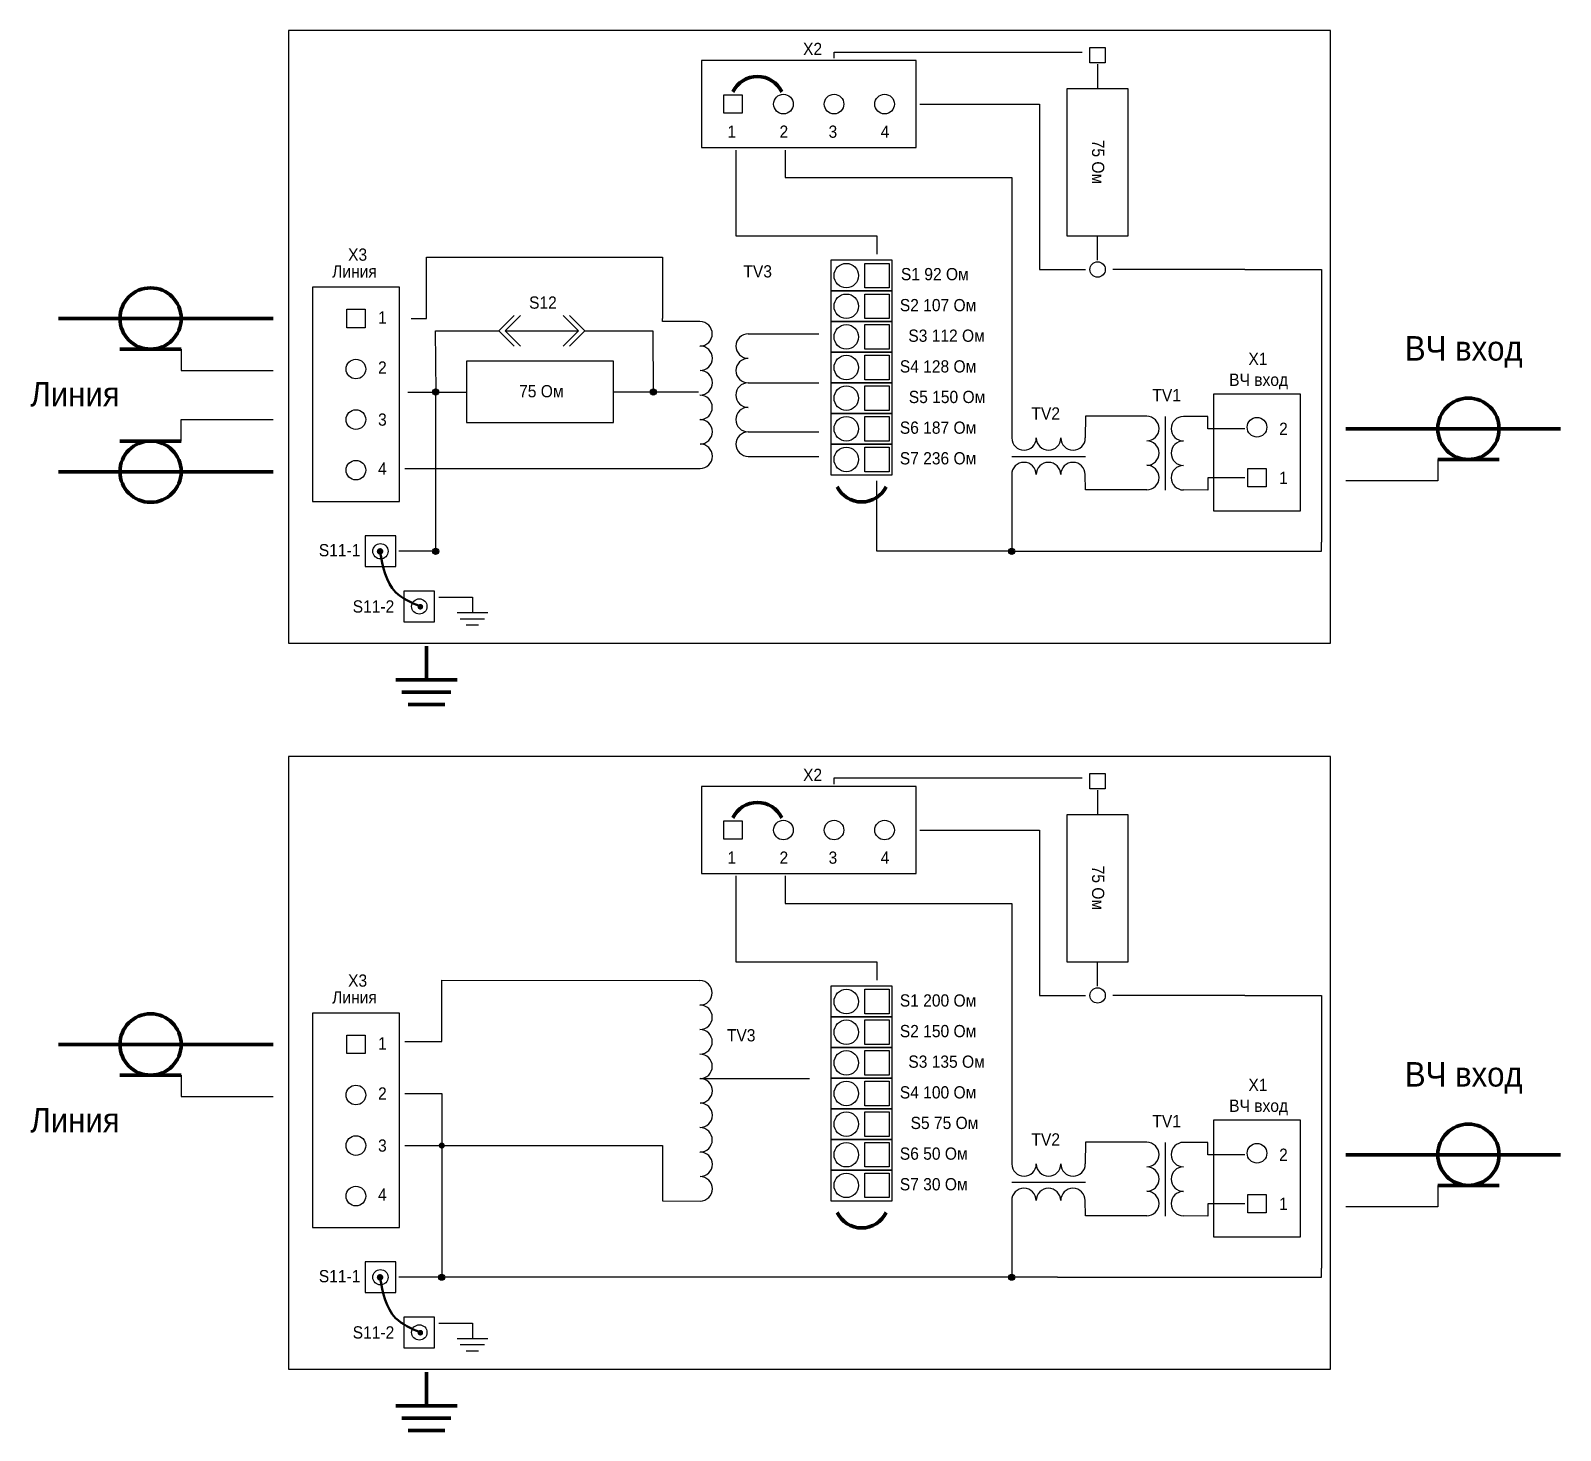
# Model space of a CAD drawing. Extents: x 25 to 880, y -342 to 670.
# Drawn here: x 350.4 to 600, y 442 to 670.5 of the extents above; entities that cross this region are included whole.
import ezdxf
from ezdxf.enums import TextEntityAlignment as Align

# ---------------------------------------------------------------- set-up
doc = ezdxf.new("R2010")
doc.units = 0
doc.header["$MEASUREMENT"] = 0
for name, color, linetype in [('BOARD', 7, 'Continuous'), ('PACKAGE_BOT', 7, 'Continuous'), ('PIN_BOT', 7, 'Continuous'), ('REFDES_BOT', 7, 'Continuous')]:
    doc.layers.add(name, color=color, linetype=linetype)

msp = doc.modelspace()

# ---------------------------------------------------------------- hatches: boundary and pattern name
at = {"layer": 'BOARD', "linetype": 'Continuous'}
h = msp.add_hatch(color=256, dxfattribs=at)
edge = h.paths.add_edge_path(flags=0)
edge.add_arc((416.5, 611.5), 0.5, 0, 360)
h = msp.add_hatch(color=256, dxfattribs=at)
edge = h.paths.add_edge_path(flags=0)
edge.add_arc((452, 611.5), 0.5, 0, 360)
h = msp.add_hatch(color=256, dxfattribs=at)
edge = h.paths.add_edge_path(flags=0)
edge.add_arc((407.4363, 585.4909), 0.537, 0, 360)
h = msp.add_hatch(color=256, dxfattribs=at)
edge = h.paths.add_edge_path(flags=0)
edge.add_arc((416.5, 585.5), 0.5, 0, 360)
h = msp.add_hatch(color=256, dxfattribs=at)
edge = h.paths.add_edge_path(flags=0)
edge.add_arc((510.5, 585.5), 0.5, 0, 360)
h = msp.add_hatch(color=256, dxfattribs=at)
edge = h.paths.add_edge_path(flags=0)
edge.add_arc((414.0103, 576.4463), 0.463, 0, 360)
h = msp.add_hatch(color=256, dxfattribs=at)
edge = h.paths.add_edge_path(flags=0)
edge.add_arc((417.5, 488.4924), 0.5, 0, 360)
h = msp.add_hatch(color=256, dxfattribs=at)
edge = h.paths.add_edge_path(flags=0)
edge.add_arc((407.4363, 466.9909), 0.537, 0, 360)
h = msp.add_hatch(color=256, dxfattribs=at)
edge = h.paths.add_edge_path(flags=0)
edge.add_arc((417.5, 467), 0.5, 0, 360)
h = msp.add_hatch(color=256, dxfattribs=at)
edge = h.paths.add_edge_path(flags=0)
edge.add_arc((510.5, 467), 0.5, 0, 360)
h = msp.add_hatch(color=256, dxfattribs=at)
edge = h.paths.add_edge_path(flags=0)
edge.add_arc((414.0103, 457.9463), 0.463, 0, 360)

# ---------------------------------------------------------------- linework, layer by layer
for p, q in [((481.5, 666), (481.5, 667)), ((481.5, 667), (522, 667)), ((524.5, 665), (524.5, 661)), ((495.5, 658.5), (515, 658.5)), ((515, 658.5), (515, 631.5)), ((465.5, 651), (465.5, 637)), ((473.5, 651), (473.5, 646.5)), ((473.5, 646.5), (510.5, 646.5)), ((510.5, 646.5), (510.4964, 604.0022)), ((465.5, 637), (488.5, 637)), ((488.5, 637), (488.5, 634)), ((524.5, 633), (524.5, 637)), ((415, 623.5), (415, 633.5)), ((415, 633.5), (453.5, 633.5)), ((453.5, 633.5), (453.5, 623.5)), ((515, 631.5), (522.5, 631.5)), ((548.5, 631.5), (527, 631.5)), ((543.5, 631.5), (543.5, 631.5)), ((543.5, 631.5), (543.5, 631.5)), ((548.5, 631.5), (561, 631.5)), ((561, 631.5), (561, 587)), ((429.3291, 624), (426.8291, 621.5)), ((430.3291, 624), (427.8291, 621.5)), ((437.3291, 624), (439.8291, 621.5)), ((438.3291, 624), (440.8291, 621.5)), ((412.5, 623.5), (415, 623.5)), ((416.5799, 611.4582), (416.5, 621.5)), ((416.5, 621.5), (426.8291, 621.5)), ((426.8291, 621.5), (429.3291, 619)), ((427.8291, 621.5), (439.8291, 621.5)), ((427.8291, 621.5), (430.3291, 619)), ((439.8291, 621.5), (437.3291, 619)), ((440.8291, 621.5), (438.3291, 619)), ((440.8291, 621.5), (451.9201, 621.5)), ((451.9201, 621.5), (452, 611.5496)), ((453.5, 623.5), (453.5, 623.5)), ((453.5, 623), (453.5, 623.5)), ((459.6327, 623), (453.5, 623)), ((467.5, 621), (479, 621)), ((375, 618.5), (375, 615)), ((375, 615), (390, 615)), ((411.9491, 611.4582), (421.5367, 611.4582)), ((416.5, 611.5), (416.5, 585.5)), ((445.5367, 611.5506), (459.4035, 611.5486)), ((467.4845, 613), (479, 613)), ((375, 603.5), (375, 607)), ((375, 607), (390, 607)), ((522.5, 607.5358), (522.4964, 604.0022)), ((530, 607.5358), (522.5, 607.5358)), ((532.5228, 607.5358), (530, 607.5358)), ((535.5, 607.5), (535.5, 595.5)), ((542.5, 607.5), (538.5058, 607.5184)), ((542.5, 605.5), (542.5, 607.5)), ((467.5, 604.9894), (479, 604.9894)), ((548.5, 605.5), (542.5, 605.5)), ((411.5, 599), (459.6481, 599.0106)), ((467.5, 600.9894), (479, 600.9894)), ((510.5148, 600.9964), (522.5148, 600.9964)), ((580, 600.5), (580, 597)), ((488.5, 585.5), (488.5, 597)), ((510.479, 598.0192), (510.4819, 585.5)), ((522.5, 595.5358), (522.479, 598.0192)), ((548.5, 597.5), (542.5, 597.5)), ((542.5, 597.5), (542.5, 595.5)), ((580, 597), (565, 597)), ((530, 595.5358), (522.5, 595.5358)), ((532.5228, 595.5358), (530, 595.5358)), ((542.5, 595.5), (538.5058, 595.5184)), ((561, 585.5), (561, 587)), ((416.5, 585.5), (410.5, 585.5)), ((510.5, 585.5), (488.5, 585.5)), ((488.5, 585.5), (488.5, 585.5)), ((510, 585.5), (561, 585.5)), ((561, 585.5), (561, 585.5)), ((417, 578), (422.5, 578)), ((422.5, 578), (422.5, 575.5)), ((420, 575.5), (425, 575.5)), ((420.5, 574.5), (424.5, 574.5)), ((421.5, 573.5), (423.5, 573.5)), ((481.5, 547.5), (481.5, 548.5)), ((481.5, 548.5), (522, 548.5)), ((524.5, 546.5), (524.5, 542.5)), ((495.5, 540), (515, 540)), ((515, 540), (515, 513)), ((465.5, 532.5), (465.5, 518.5)), ((473.5, 532.5), (473.5, 528)), ((473.5, 528), (510.5, 528)), ((510.5, 528), (510.4964, 485.5022)), ((465.5, 518.5), (488.5, 518.5)), ((488.5, 518.5), (488.5, 515.5)), ((524.5, 514.5), (524.5, 518.5)), ((417.5, 515.5), (459.6172, 515.4255)), ((417.5, 505.5), (417.5, 515.5)), ((515, 513), (522.5, 513)), ((548.5, 513), (527, 513)), ((543.5, 513), (543.5, 513)), ((543.5, 513), (543.5, 513)), ((548.5, 513), (561, 513)), ((561, 513), (561, 468.5)), ((411.5, 505.5), (417.5, 505.5)), ((375, 500), (375, 496.5)), ((459.6327, 499.4255), (477.5, 499.4255)), ((411.5, 497), (417.5, 497)), ((417.5, 497), (417.5, 467)), ((375, 496.5), (390, 496.5)), ((411.5, 488.5), (417.5, 488.5)), ((417.5, 488.5), (453.5, 488.5)), ((453.5, 488.5), (453.5, 479.5)), ((522.5, 489.0358), (522.4964, 485.5022)), ((530, 489.0358), (522.5, 489.0358)), ((532.5228, 489.0358), (530, 489.0358)), ((535.5, 489), (535.5, 477)), ((542.5, 489), (538.5058, 489.0184)), ((542.5, 487), (542.5, 489)), ((548.5, 487), (542.5, 487)), ((510.5148, 482.4964), (522.5148, 482.4964)), ((580, 482), (580, 478.5)), ((453.5, 479.5), (459.6481, 479.4361)), ((510.479, 479.5192), (510.4819, 467)), ((522.5, 477.0358), (522.479, 479.5192)), ((530, 477.0358), (522.5, 477.0358)), ((532.5228, 477.0358), (530, 477.0358)), ((542.5, 477), (538.5058, 477.0184)), ((542.5, 479), (542.5, 477)), ((548.5, 479), (542.5, 479)), ((580, 478.5), (565, 478.5)), ((517.9817, 467), (410.5, 467)), ((517.9817, 467), (561, 467)), ((561, 467), (561, 468.5)), ((561, 467), (561, 467)), ((417, 459.5), (422.5, 459.5)), ((422.5, 459.5), (422.5, 457)), ((420, 457), (425, 457)), ((420.5, 456), (424.5, 456)), ((421.5, 455), (423.5, 455))]:
    msp.add_line(p, q, dxfattribs=at)
at = {"layer": 'BOARD', "linetype": 'Continuous', "lineweight": 100}
for p, q in [((390, 623.5), (355, 623.5)), ((365, 618.5), (375, 618.5)), ((565, 605.5), (600, 605.5)), ((365, 603.5), (375, 603.5)), ((590, 600.5), (580, 600.5)), ((390, 598.5), (355, 598.5)), ((415, 564.5), (415, 570)), ((410, 564.5), (420, 564.5)), ((411, 562.5), (419, 562.5)), ((412, 560.5), (418, 560.5)), ((390, 505), (355, 505)), ((365, 500), (375, 500)), ((565, 487), (600, 487)), ((590, 482), (580, 482)), ((415, 446), (415, 451.5)), ((410, 446), (420, 446)), ((411, 444), (419, 444)), ((412, 442), (418, 442))]:
    msp.add_line(p, q, dxfattribs=at)
at = {"layer": 'BOARD'}
for points in [[(562.5, 570.5), (562.5, 670.5), (392.5, 670.5), (392.5, 570.5)], [(562.5, 452), (562.5, 552), (392.5, 552), (392.5, 452)]]:
    msp.add_lwpolyline(points, close=True, dxfattribs=at)
at = {"layer": 'BOARD', "linetype": 'Continuous', "lineweight": 100}
for centre in [(370, 623.5), (585, 605.5), (370, 598.5), (370, 505), (585, 487)]:
    msp.add_circle(centre, 5, dxfattribs=at)
at = {"layer": 'BOARD', "linetype": 'Continuous'}
for centre in [(416.5, 611.5), (452, 611.5), (416.5, 585.5), (510.5, 585.5), (417.5, 467), (510.5, 467)]:
    msp.add_circle(centre, 0.5, dxfattribs=at)
at = {"layer": 'BOARD', "linetype": 'Continuous', "lineweight": 100}
for centre, start, end in [((469, 658.55), 25.989234, 154.010766), ((486, 598), 205.989234, 334.010766), ((469, 540.05), 25.989234, 154.010766), ((486, 479.5), 205.989234, 334.010766)]:
    msp.add_arc(centre, 4.45, start, end, dxfattribs=at)
at = {"layer": 'BOARD', "linetype": 'Continuous'}
for centre, start, end in [((459.6327, 621), 270, 90), ((459.6481, 617.0106), 270, 90), ((467.5, 619), 90, 270), ((467.5, 614.9894), 90, 270), ((459.6481, 613.0106), 270, 90), ((467.4845, 611), 90, 270), ((459.6327, 609), 270, 90), ((467.4845, 607), 90, 270), ((459.6481, 605.0106), 270, 90), ((532.5228, 605.5358), 270, 90), ((538.5058, 605.5184), 90, 270), ((467.5, 602.9894), 90, 270), ((512.4964, 604.0022), 180, 0), ((516.4964, 604.0022), 180, 0), ((520.4964, 604.0022), 180, 0), ((459.6481, 601.0106), 270, 90), ((532.5228, 601.5358), 270, 90), ((538.5058, 601.5184), 90, 270), ((512.479, 598.0192), 0, 180), ((516.479, 598.0192), 0, 180), ((520.479, 598.0192), 0, 180), ((532.5228, 597.5358), 270, 90), ((538.5058, 597.5184), 90, 270), ((459.6172, 513.4255), 270, 90), ((459.6327, 509.4361), 270, 90), ((459.6327, 505.4361), 270, 90), ((459.6327, 501.4255), 270, 90), ((459.6481, 497.4361), 270, 90), ((459.6481, 493.4361), 270, 90), ((459.6327, 489.4255), 270, 90), ((459.6481, 485.4361), 270, 90), ((532.5228, 487.0358), 270, 90), ((538.5058, 487.0184), 90, 270), ((512.4964, 485.5022), 180, 0), ((516.4964, 485.5022), 180, 0), ((520.4964, 485.5022), 180, 0), ((532.5228, 483.0358), 270, 90), ((538.5058, 483.0184), 90, 270), ((459.6481, 481.4361), 270, 90), ((512.479, 479.5192), 0, 180), ((516.479, 479.5192), 0, 180), ((520.479, 479.5192), 0, 180), ((532.5228, 479.0358), 270, 90), ((538.5058, 479.0184), 90, 270)]:
    msp.add_arc(centre, 2, start, end, dxfattribs=at)
at = {"layer": 'PACKAGE_BOT'}
for points in [[(494.875, 651.4), (494.875, 665.6), (459.875, 665.6), (459.875, 651.4)], [(519.5, 661), (519.5, 637), (529.5, 637), (529.5, 661)], [(481, 633), (481, 628), (491, 628), (491, 633)], [(396.4, 593.625), (410.6, 593.625), (410.6, 628.625), (396.4, 628.625)], [(481, 628), (481, 623), (491, 623), (491, 628)], [(481, 623), (481, 618), (491, 618), (491, 623)], [(421.5367, 606.5506), (445.5367, 606.5506), (445.5367, 616.5506), (421.5367, 616.5506)], [(481, 618), (481, 613), (491, 613), (491, 618)], [(481, 613), (481, 608), (491, 608), (491, 613)], [(557.6, 611.125), (543.4, 611.125), (543.4, 592.125), (557.6, 592.125)], [(481, 608), (481, 603), (491, 603), (491, 608)], [(481, 603), (481, 598), (491, 598), (491, 603)], [(405, 583), (410, 583), (410, 588), (405, 588)], [(411.3429, 574), (416.3429, 574), (416.3429, 579), (411.3429, 579)], [(494.875, 532.9), (494.875, 547.1), (459.875, 547.1), (459.875, 532.9)], [(519.5, 542.5), (519.5, 518.5), (529.5, 518.5), (529.5, 542.5)], [(481, 514.5), (481, 509.5), (491, 509.5), (491, 514.5)], [(396.4, 475.125), (410.6, 475.125), (410.6, 510.125), (396.4, 510.125)], [(481, 509.5), (481, 504.5), (491, 504.5), (491, 509.5)], [(481, 504.5), (481, 499.5), (491, 499.5), (491, 504.5)], [(481, 499.5), (481, 494.5), (491, 494.5), (491, 499.5)], [(481, 494.5), (481, 489.5), (491, 489.5), (491, 494.5)], [(557.6, 492.625), (543.4, 492.625), (543.4, 473.625), (557.6, 473.625)], [(481, 489.5), (481, 484.5), (491, 484.5), (491, 489.5)], [(481, 484.5), (481, 479.5), (491, 479.5), (491, 484.5)], [(405, 464.5), (410, 464.5), (410, 469.5), (405, 469.5)], [(411.3429, 455.5), (416.3429, 455.5), (416.3429, 460.5), (411.3429, 460.5)]]:
    msp.add_lwpolyline(points, close=True, dxfattribs=at)
at = {"layer": 'PIN_BOT'}
for points in [[(523.25, 667.75), (525.75, 667.75), (525.75, 665.25), (523.25, 665.25)], [(466.5, 657), (463.5, 657), (463.5, 660), (466.5, 660)], [(486.5, 632.5), (490.5, 632.5), (490.5, 628.5), (486.5, 628.5)], [(486.5, 627.5), (490.5, 627.5), (490.5, 623.5), (486.5, 623.5)], [(402, 622), (402, 625), (405, 625), (405, 622)], [(486.5, 622.5), (490.5, 622.5), (490.5, 618.5), (486.5, 618.5)], [(486.5, 617.5), (490.5, 617.5), (490.5, 613.5), (486.5, 613.5)], [(486.5, 612.5), (490.5, 612.5), (490.5, 608.5), (486.5, 608.5)], [(486.5, 607.5), (490.5, 607.5), (490.5, 603.5), (486.5, 603.5)], [(486.5, 602.5), (490.5, 602.5), (490.5, 598.5), (486.5, 598.5)], [(552, 599), (552, 596), (549, 596), (549, 599)], [(523.25, 549.25), (525.75, 549.25), (525.75, 546.75), (523.25, 546.75)], [(466.5, 538.5), (463.5, 538.5), (463.5, 541.5), (466.5, 541.5)], [(486.5, 514), (490.5, 514), (490.5, 510), (486.5, 510)], [(486.5, 509), (490.5, 509), (490.5, 505), (486.5, 505)], [(402, 503.5), (402, 506.5), (405, 506.5), (405, 503.5)], [(486.5, 504), (490.5, 504), (490.5, 500), (486.5, 500)], [(486.5, 499), (490.5, 499), (490.5, 495), (486.5, 495)], [(486.5, 494), (490.5, 494), (490.5, 490), (486.5, 490)], [(486.5, 489), (490.5, 489), (490.5, 485), (486.5, 485)], [(486.5, 484), (490.5, 484), (490.5, 480), (486.5, 480)], [(552, 480.5), (552, 477.5), (549, 477.5), (549, 480.5)]]:
    msp.add_lwpolyline(points, close=True, dxfattribs=at)
for centre, radius in [((473.25, 658.5), 1.6), ((481.5, 658.5), 1.6), ((489.75, 658.5), 1.6), ((483.5, 630.5), 2), ((524.5, 631.5), 1.25), ((483.5, 625.5), 2), ((483.5, 620.5), 2), ((403.5, 615.25), 1.6), ((483.5, 615.5), 2), ((483.5, 610.5), 2), ((403.5, 607), 1.6), ((483.5, 605.5), 2), ((550.5, 605.75), 1.6), ((483.5, 600.5), 2), ((403.5, 598.75), 1.6), ((407.5, 585.5), 1.25), ((413.8429, 576.5), 1.25), ((473.25, 540), 1.6), ((481.5, 540), 1.6), ((489.75, 540), 1.6), ((524.5, 513), 1.25), ((483.5, 512), 2), ((483.5, 507), 2), ((483.5, 502), 2), ((403.5, 496.75), 1.6), ((483.5, 497), 2), ((483.5, 492), 2), ((403.5, 488.5), 1.6), ((483.5, 487), 2), ((550.5, 487.25), 1.6), ((403.5, 480.25), 1.6), ((483.5, 482), 2), ((407.5, 467), 1.25), ((413.8429, 458), 1.25)]:
    msp.add_circle(centre, radius, dxfattribs=at)
at = {"layer": 'PIN_BOT', "linetype": 'ByBlock', "lineweight": 50}
for points in [[(413.9733, 576.4989), (409.9733, 578.8504), (407.406, 585.5017)], [(413.9733, 457.9989), (409.9733, 460.3504), (407.406, 467.0017)]]:
    msp.add_spline(points, degree=3, dxfattribs=at)

# ---------------------------------------------------------------- texts
at = {"layer": 'REFDES_BOT', "text_generation_flag": 6, "width": 0.95}
for s, height, rotation, p in [('X2', 2, 180, (478, 666.5)), ('1', 2, 180, (464.8167, 653)), ('2', 2, 180, (473.3167, 653)), ('3', 2, 180, (481.3167, 653)), ('4', 2, 180, (489.8167, 653)), ('75 Ом', 2, 90, (523.5868, 649.0548)), ('X3', 2, 180, (403.7739, 632.9315)), ('Линия', 2, 180, (403.267, 630.1939)), ('TV3', 2, 180, (469.0445, 630.1974)), ('S12', 2, 180, (434.0111, 625.1018)), ('1', 2, 180, (407.8261, 622.6779)), ('S3 112 Ом', 2, 180, (499.8598, 619.697)), ('ВЧ вход', 4, 180, (584.2321, 616.6288)), ('2', 2, 180, (407.8167, 614.5)), ('X1', 2, 180, (550.6595, 615.9124)), ('ВЧ вход', 2, 180, (550.7667, 612.5)), ('Линия', 4, 180, (357.666, 609.1566)), ('75 Ом', 2, 180, (433.7514, 610.6373)), ('S5 150 Ом', 2, 180, (499.9388, 609.697)), ('TV1', 2, 180, (535.7667, 610)), ('TV2', 2, 180, (516.0333, 607)), ('3', 2, 180, (407.8167, 606)), ('2', 2, 180, (554.8167, 604.5)), ('4', 2, 180, (407.8167, 598)), ('1', 2, 180, (554.8167, 596.5)), ('S11-1', 2, 180, (400.838, 584.6825)), ('S11-2', 2, 180, (406.366, 575.5)), ('X2', 2, 180, (478, 548)), ('1', 2, 180, (464.8167, 534.5)), ('2', 2, 180, (473.3167, 534.5)), ('3', 2, 180, (481.3167, 534.5)), ('4', 2, 180, (489.8167, 534.5)), ('75 Ом', 2, 90, (523.5868, 530.5548)), ('X3', 2, 180, (403.7739, 514.4315)), ('Линия', 2, 180, (403.267, 511.6939)), ('TV3', 2, 180, (466.35, 505.5)), ('1', 2, 180, (407.8261, 504.1779)), ('S3 135 Ом', 2, 180, (499.8598, 501.197)), ('ВЧ вход', 4, 180, (584.2321, 498.1288)), ('X1', 2, 180, (550.6595, 497.4124)), ('2', 2, 180, (407.8167, 496)), ('Линия', 4, 180, (357.666, 490.6566)), ('ВЧ вход', 2, 180, (550.7667, 494)), ('S5 75 Ом', 2, 180, (499.5196, 491.197)), ('TV1', 2, 180, (535.7667, 491.5)), ('3', 2, 180, (407.8167, 487.5)), ('TV2', 2, 180, (516.0333, 488.5)), ('2', 2, 180, (554.8167, 486)), ('4', 2, 180, (407.8167, 479.5)), ('1', 2, 180, (554.8167, 478)), ('S11-1', 2, 180, (400.838, 466.1825)), ('S11-2', 2, 180, (406.366, 457))]:
    msp.add_text(s, height=height, rotation=rotation, dxfattribs=at).set_placement(p, align=Align.CENTER)
for s, p in [('S1 92 Ом', (492.412, 629.1447)), ('S2 107 Ом', (492.2324, 624.0848)), ('S4 128 Ом', (492.2324, 614.0848)), ('S6 187 Ом', (492.2324, 604.0848)), ('S7 236 Ом', (492.2324, 599.0848)), ('S1 200 Ом', (492.2324, 510.5848)), ('S2 150 Ом', (492.2324, 505.5848)), ('S4 100 Ом', (492.2324, 495.5848)), ('S6 50 Ом', (492.2324, 485.5848)), ('S7 30 Ом', (492.2324, 480.5848))]:
    msp.add_text(s, height=2, rotation=180, dxfattribs=at).set_placement(p, align=Align.BOTTOM_LEFT)

doc.saveas('drawing.dxf')
